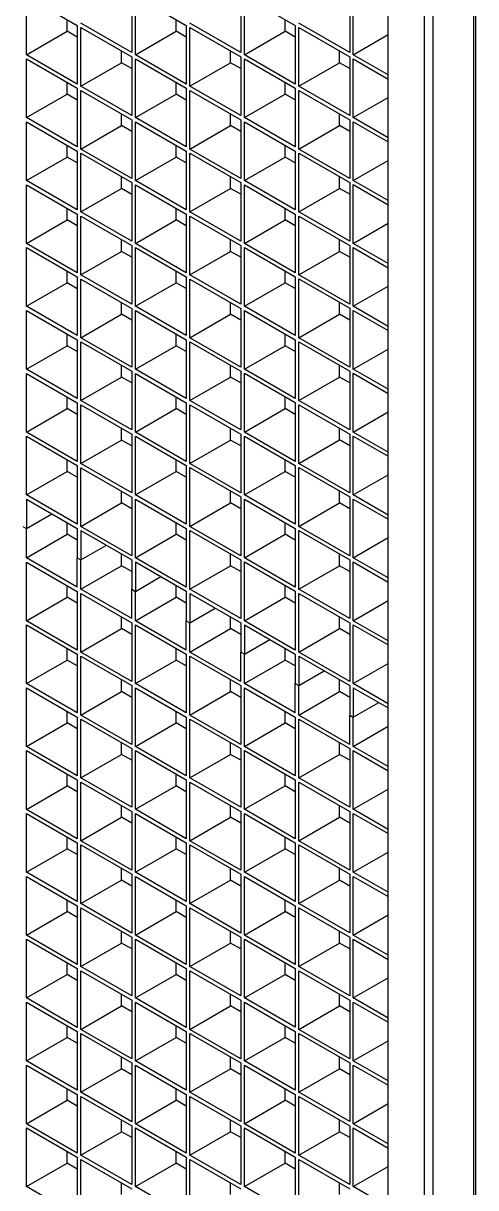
# Model space of a CAD drawing. Header units: millimetres. Extents: x -2042 to 12482, y -7966 to 2297.
# Drawn here: x 3466 to 3685, y -7031 to -6466 of the extents above; entities that cross this region are included whole.
import ezdxf

# ---------------------------------------------------------------- set-up
doc = ezdxf.new("R2010")
doc.units = ezdxf.units.MM

msp = doc.modelspace()

# ---------------------------------------------------------------- linework, layer by layer
at = {"linetype": 'Continuous'}
for p, q in [((3684.45, -7303.45), (3684.45, -4571.43)), ((3685.33, -7302.12), (3685.33, -4570.93)), ((3664.72, -7314.85), (3664.72, -4582.83)), ((3642.87, -7283.11), (3642.87, -4594.22)), ((3660.49, -7293.28), (3660.49, -4604.39)), ((3467.39, -6453.02), (3492.05, -6467.26)), ((3467.39, -6481.51), (3467.39, -6453.02)), ((3518.48, -6452), (3518.48, -6480.48)), ((3520.24, -6453.02), (3544.91, -6467.26)), ((3520.24, -6481.5), (3520.24, -6453.02)), ((3571.34, -6451.99), (3571.34, -6480.48)), ((3573.1, -6453.01), (3597.77, -6467.25)), ((3573.1, -6481.5), (3573.1, -6453.01)), ((3624.19, -6451.99), (3624.19, -6480.47)), ((3625.96, -6481.49), (3625.96, -6453.01)), ((3487.12, -6470.11), (3487.12, -6464.41)), ((3539.98, -6470.11), (3539.98, -6464.41)), ((3592.83, -6470.1), (3592.83, -6464.4)), ((3467.39, -6481.51), (3487.12, -6470.11)), ((3492.05, -6472.96), (3487.12, -6470.11)), ((3492.05, -6467.26), (3492.05, -6495.75)), ((3518.48, -6480.48), (3493.81, -6466.24)), ((3493.81, -6468.28), (3518.48, -6482.52)), ((3493.81, -6496.76), (3493.81, -6468.28)), ((3520.24, -6481.5), (3539.98, -6470.11)), ((3544.91, -6472.96), (3539.98, -6470.11)), ((3544.91, -6467.26), (3544.91, -6495.74)), ((3571.34, -6480.48), (3546.67, -6466.24)), ((3546.67, -6468.27), (3571.34, -6482.51)), ((3546.67, -6496.76), (3546.67, -6468.27)), ((3573.1, -6481.5), (3592.83, -6470.1)), ((3597.77, -6472.95), (3592.83, -6470.1)), ((3597.77, -6467.25), (3597.77, -6495.74)), ((3624.19, -6480.47), (3599.53, -6466.23)), ((3599.53, -6468.27), (3624.19, -6482.51)), ((3599.53, -6496.75), (3599.53, -6468.27)), ((3625.96, -6481.49), (3642.87, -6471.73)), ((3492.05, -6495.75), (3467.39, -6481.51)), ((3513.55, -6485.37), (3513.55, -6479.67)), ((3544.91, -6495.74), (3520.24, -6481.5)), ((3566.4, -6485.37), (3566.4, -6479.67)), ((3597.77, -6495.74), (3573.1, -6481.5)), ((3619.26, -6485.36), (3619.26, -6479.66)), ((3642.87, -6491.26), (3625.96, -6481.49)), ((3467.39, -6483.54), (3492.05, -6497.78)), ((3467.39, -6512.02), (3467.39, -6483.54)), ((3493.81, -6496.76), (3513.55, -6485.37)), ((3518.48, -6488.22), (3513.55, -6485.37)), ((3518.48, -6482.52), (3518.48, -6511)), ((3520.24, -6483.54), (3544.91, -6497.77)), ((3520.24, -6512.02), (3520.24, -6483.54)), ((3546.67, -6496.76), (3566.4, -6485.37)), ((3571.34, -6488.21), (3566.4, -6485.37)), ((3571.34, -6482.51), (3571.34, -6511)), ((3573.1, -6483.53), (3597.77, -6497.77)), ((3573.1, -6512.01), (3573.1, -6483.53)), ((3599.53, -6496.75), (3619.26, -6485.36)), ((3624.19, -6488.21), (3619.26, -6485.36)), ((3624.19, -6482.51), (3624.19, -6510.99)), ((3625.96, -6483.53), (3642.87, -6493.29)), ((3625.96, -6512.01), (3625.96, -6483.53)), ((3487.12, -6500.63), (3487.12, -6494.93)), ((3492.05, -6497.78), (3492.05, -6526.26)), ((3518.48, -6511), (3493.81, -6496.76)), ((3539.98, -6500.63), (3539.98, -6494.93)), ((3544.91, -6497.77), (3544.91, -6526.26)), ((3571.34, -6511), (3546.67, -6496.76)), ((3592.83, -6500.62), (3592.83, -6494.92)), ((3597.77, -6497.77), (3597.77, -6526.25)), ((3624.19, -6510.99), (3599.53, -6496.75)), ((3467.39, -6512.02), (3487.12, -6500.63)), ((3492.05, -6503.48), (3487.12, -6500.63)), ((3493.81, -6498.8), (3518.48, -6513.04)), ((3493.81, -6527.28), (3493.81, -6498.8)), ((3520.24, -6512.02), (3539.98, -6500.63)), ((3544.91, -6503.48), (3539.98, -6500.63)), ((3546.67, -6498.79), (3571.34, -6513.03)), ((3546.67, -6527.28), (3546.67, -6498.79)), ((3573.1, -6512.01), (3592.83, -6500.62)), ((3597.77, -6503.47), (3592.83, -6500.62)), ((3599.53, -6498.79), (3624.19, -6513.03)), ((3599.53, -6527.27), (3599.53, -6498.79)), ((3625.96, -6512.01), (3642.87, -6502.24)), ((3492.05, -6526.26), (3467.39, -6512.02)), ((3467.39, -6514.06), (3492.05, -6528.3)), ((3467.39, -6542.54), (3467.39, -6514.06)), ((3513.55, -6515.89), (3513.55, -6510.19)), ((3518.48, -6513.04), (3518.48, -6541.52)), ((3544.91, -6526.26), (3520.24, -6512.02)), ((3520.24, -6514.05), (3544.91, -6528.29)), ((3520.24, -6542.54), (3520.24, -6514.05)), ((3566.4, -6515.88), (3566.4, -6510.18)), ((3571.34, -6513.03), (3571.34, -6541.52)), ((3597.77, -6526.25), (3573.1, -6512.01)), ((3573.1, -6514.05), (3597.77, -6528.29)), ((3573.1, -6542.53), (3573.1, -6514.05)), ((3619.26, -6515.88), (3619.26, -6510.18)), ((3624.19, -6513.03), (3624.19, -6541.51)), ((3642.87, -6521.77), (3625.96, -6512.01)), ((3625.96, -6514.04), (3642.87, -6523.81)), ((3625.96, -6542.53), (3625.96, -6514.04)), ((3493.81, -6527.28), (3513.55, -6515.89)), ((3518.48, -6518.74), (3513.55, -6515.89)), ((3546.67, -6527.28), (3566.4, -6515.88)), ((3571.34, -6518.73), (3566.4, -6515.88)), ((3599.53, -6527.27), (3619.26, -6515.88)), ((3624.19, -6518.73), (3619.26, -6515.88)), ((3487.12, -6531.15), (3487.12, -6525.45)), ((3539.98, -6531.15), (3539.98, -6525.45)), ((3592.83, -6531.14), (3592.83, -6525.44)), ((3467.39, -6542.54), (3487.12, -6531.15)), ((3492.05, -6534), (3487.12, -6531.15)), ((3492.05, -6528.3), (3492.05, -6556.78)), ((3518.48, -6541.52), (3493.81, -6527.28)), ((3493.81, -6529.32), (3518.48, -6543.56)), ((3493.81, -6557.8), (3493.81, -6529.32)), ((3520.24, -6542.54), (3539.98, -6531.15)), ((3544.91, -6533.99), (3539.98, -6531.15)), ((3544.91, -6528.29), (3544.91, -6556.78)), ((3571.34, -6541.52), (3546.67, -6527.28)), ((3546.67, -6529.31), (3571.34, -6543.55)), ((3546.67, -6557.79), (3546.67, -6529.31)), ((3573.1, -6542.53), (3592.83, -6531.14)), ((3597.77, -6533.99), (3592.83, -6531.14)), ((3597.77, -6528.29), (3597.77, -6556.77)), ((3624.19, -6541.51), (3599.53, -6527.27)), ((3599.53, -6529.31), (3624.19, -6543.55)), ((3599.53, -6557.79), (3599.53, -6529.31)), ((3625.96, -6542.53), (3642.87, -6532.76)), ((3492.05, -6556.78), (3467.39, -6542.54)), ((3513.55, -6546.41), (3513.55, -6540.71)), ((3518.48, -6543.56), (3518.48, -6572.04)), ((3544.91, -6556.78), (3520.24, -6542.54)), ((3566.4, -6546.4), (3566.4, -6540.7)), ((3571.34, -6543.55), (3571.34, -6572.03)), ((3597.77, -6556.77), (3573.1, -6542.53)), ((3619.26, -6546.4), (3619.26, -6540.7)), ((3624.19, -6543.55), (3624.19, -6572.03)), ((3642.87, -6552.29), (3625.96, -6542.53)), ((3467.39, -6544.58), (3492.05, -6558.82)), ((3467.39, -6573.06), (3467.39, -6544.58)), ((3493.81, -6557.8), (3513.55, -6546.41)), ((3518.48, -6549.26), (3513.55, -6546.41)), ((3520.24, -6544.57), (3544.91, -6558.81)), ((3520.24, -6573.06), (3520.24, -6544.57)), ((3546.67, -6557.79), (3566.4, -6546.4)), ((3571.34, -6549.25), (3566.4, -6546.4)), ((3573.1, -6544.57), (3597.77, -6558.81)), ((3573.1, -6573.05), (3573.1, -6544.57)), ((3599.53, -6557.79), (3619.26, -6546.4)), ((3624.19, -6549.25), (3619.26, -6546.4)), ((3625.96, -6544.56), (3642.87, -6554.33)), ((3625.96, -6573.05), (3625.96, -6544.56)), ((3487.12, -6561.67), (3487.12, -6555.97)), ((3492.05, -6558.82), (3492.05, -6587.3)), ((3518.48, -6572.04), (3493.81, -6557.8)), ((3493.81, -6559.83), (3518.48, -6574.07)), ((3493.81, -6588.32), (3493.81, -6559.83)), ((3539.98, -6561.66), (3539.98, -6555.96)), ((3544.91, -6558.81), (3544.91, -6587.3)), ((3571.34, -6572.03), (3546.67, -6557.79)), ((3546.67, -6559.83), (3571.34, -6574.07)), ((3546.67, -6588.31), (3546.67, -6559.83)), ((3592.83, -6561.66), (3592.83, -6555.96)), ((3597.77, -6558.81), (3597.77, -6587.29)), ((3624.19, -6572.03), (3599.53, -6557.79)), ((3599.53, -6559.82), (3624.19, -6574.06)), ((3599.53, -6588.31), (3599.53, -6559.82)), ((3467.39, -6573.06), (3487.12, -6561.67)), ((3492.05, -6564.52), (3487.12, -6561.67)), ((3520.24, -6573.06), (3539.98, -6561.66)), ((3544.91, -6564.51), (3539.98, -6561.66)), ((3573.1, -6573.05), (3592.83, -6561.66)), ((3597.77, -6564.51), (3592.83, -6561.66)), ((3625.96, -6573.05), (3642.87, -6563.28)), ((3513.55, -6576.93), (3513.55, -6571.23)), ((3566.4, -6576.92), (3566.4, -6571.22)), ((3619.26, -6576.92), (3619.26, -6571.22)), ((3492.05, -6587.3), (3467.39, -6573.06)), ((3467.39, -6575.1), (3492.05, -6589.34)), ((3467.39, -6603.58), (3467.39, -6575.1)), ((3493.81, -6588.32), (3513.55, -6576.93)), ((3518.48, -6579.77), (3513.55, -6576.93)), ((3518.48, -6574.07), (3518.48, -6602.56)), ((3544.91, -6587.3), (3520.24, -6573.06)), ((3520.24, -6575.09), (3544.91, -6589.33)), ((3520.24, -6603.57), (3520.24, -6575.09)), ((3546.67, -6588.31), (3566.4, -6576.92)), ((3571.34, -6579.77), (3566.4, -6576.92)), ((3571.34, -6574.07), (3571.34, -6602.55)), ((3597.77, -6587.29), (3573.1, -6573.05)), ((3573.1, -6575.09), (3597.77, -6589.33)), ((3573.1, -6603.57), (3573.1, -6575.09)), ((3599.53, -6588.31), (3619.26, -6576.92)), ((3624.19, -6579.76), (3619.26, -6576.92)), ((3624.19, -6574.06), (3624.19, -6602.55)), ((3642.87, -6582.81), (3625.96, -6573.05)), ((3625.96, -6575.08), (3642.87, -6584.85)), ((3625.96, -6603.56), (3625.96, -6575.08)), ((3487.12, -6592.19), (3487.12, -6586.49)), ((3518.48, -6602.56), (3493.81, -6588.32)), ((3539.98, -6592.18), (3539.98, -6586.48)), ((3571.34, -6602.55), (3546.67, -6588.31)), ((3592.83, -6592.18), (3592.83, -6586.48)), ((3624.19, -6602.55), (3599.53, -6588.31)), ((3467.39, -6603.58), (3487.12, -6592.19)), ((3492.05, -6595.04), (3487.12, -6592.19)), ((3492.05, -6589.34), (3492.05, -6617.82)), ((3493.81, -6590.35), (3518.48, -6604.59)), ((3493.81, -6618.84), (3493.81, -6590.35)), ((3520.24, -6603.57), (3539.98, -6592.18)), ((3544.91, -6595.03), (3539.98, -6592.18)), ((3544.91, -6589.33), (3544.91, -6617.81)), ((3546.67, -6590.35), (3571.34, -6604.59)), ((3546.67, -6618.83), (3546.67, -6590.35)), ((3573.1, -6603.57), (3592.83, -6592.18)), ((3597.77, -6595.03), (3592.83, -6592.18)), ((3597.77, -6589.33), (3597.77, -6617.81)), ((3599.53, -6590.34), (3624.19, -6604.58)), ((3599.53, -6618.83), (3599.53, -6590.34)), ((3625.96, -6603.56), (3642.87, -6593.8)), ((3492.05, -6617.82), (3467.39, -6603.58)), ((3467.39, -6605.61), (3492.05, -6619.85)), ((3467.39, -6634.1), (3467.39, -6605.61)), ((3513.55, -6607.44), (3513.55, -6601.74)), ((3518.48, -6604.59), (3518.48, -6633.08)), ((3544.91, -6617.81), (3520.24, -6603.57)), ((3520.24, -6605.61), (3544.91, -6619.85)), ((3520.24, -6634.09), (3520.24, -6605.61)), ((3566.4, -6607.44), (3566.4, -6601.74)), ((3571.34, -6604.59), (3571.34, -6633.07)), ((3597.77, -6617.81), (3573.1, -6603.57)), ((3573.1, -6605.6), (3597.77, -6619.84)), ((3573.1, -6634.09), (3573.1, -6605.6)), ((3619.26, -6607.43), (3619.26, -6601.73)), ((3624.19, -6604.58), (3624.19, -6633.07)), ((3642.87, -6613.33), (3625.96, -6603.56)), ((3625.96, -6605.6), (3642.87, -6615.36)), ((3625.96, -6634.08), (3625.96, -6605.6)), ((3493.81, -6618.84), (3513.55, -6607.44)), ((3518.48, -6610.29), (3513.55, -6607.44)), ((3546.67, -6618.83), (3566.4, -6607.44)), ((3571.34, -6610.29), (3566.4, -6607.44)), ((3599.53, -6618.83), (3619.26, -6607.43)), ((3624.19, -6610.28), (3619.26, -6607.43)), ((3487.12, -6622.71), (3487.12, -6617.01)), ((3539.98, -6622.7), (3539.98, -6617)), ((3592.83, -6622.7), (3592.83, -6617)), ((3467.39, -6634.1), (3487.12, -6622.71)), ((3492.05, -6625.55), (3487.12, -6622.71)), ((3492.05, -6619.85), (3492.05, -6648.34)), ((3518.48, -6633.08), (3493.81, -6618.84)), ((3493.81, -6620.87), (3518.48, -6635.11)), ((3493.81, -6649.36), (3493.81, -6620.87)), ((3520.24, -6634.09), (3539.98, -6622.7)), ((3544.91, -6625.55), (3539.98, -6622.7)), ((3544.91, -6619.85), (3544.91, -6648.33)), ((3571.34, -6633.07), (3546.67, -6618.83)), ((3546.67, -6620.87), (3571.34, -6635.11)), ((3546.67, -6649.35), (3546.67, -6620.87)), ((3573.1, -6634.09), (3592.83, -6622.7)), ((3597.77, -6625.54), (3592.83, -6622.7)), ((3597.77, -6619.84), (3597.77, -6648.33)), ((3624.19, -6633.07), (3599.53, -6618.83)), ((3599.53, -6620.86), (3624.19, -6635.1)), ((3599.53, -6649.35), (3599.53, -6620.86)), ((3625.96, -6634.08), (3642.87, -6624.32)), ((3492.05, -6648.34), (3467.39, -6634.1)), ((3513.55, -6637.96), (3513.55, -6632.26)), ((3544.91, -6648.33), (3520.24, -6634.09)), ((3566.4, -6637.96), (3566.4, -6632.26)), ((3597.77, -6648.33), (3573.1, -6634.09)), ((3619.26, -6637.95), (3619.26, -6632.25)), ((3642.87, -6643.85), (3625.96, -6634.08)), ((3467.39, -6636.13), (3492.05, -6650.37)), ((3467.39, -6664.62), (3467.39, -6636.13)), ((3493.81, -6649.36), (3513.55, -6637.96)), ((3518.48, -6640.81), (3513.55, -6637.96)), ((3518.48, -6635.11), (3518.48, -6663.59)), ((3520.24, -6636.13), (3544.91, -6650.37)), ((3520.24, -6664.61), (3520.24, -6636.13)), ((3546.67, -6649.35), (3566.4, -6637.96)), ((3571.34, -6640.81), (3566.4, -6637.96)), ((3571.34, -6635.11), (3571.34, -6663.59)), ((3573.1, -6636.12), (3597.77, -6650.36)), ((3573.1, -6664.61), (3573.1, -6636.12)), ((3599.53, -6649.35), (3619.26, -6637.95)), ((3624.19, -6640.8), (3619.26, -6637.95)), ((3624.19, -6635.1), (3624.19, -6663.58)), ((3625.96, -6636.12), (3642.87, -6645.88)), ((3625.96, -6664.6), (3625.96, -6636.12)), ((3487.12, -6653.23), (3487.12, -6647.52)), ((3492.05, -6650.37), (3492.05, -6678.86)), ((3518.48, -6663.59), (3493.81, -6649.36)), ((3539.98, -6653.22), (3539.98, -6647.52)), ((3544.91, -6650.37), (3544.91, -6678.85)), ((3571.34, -6663.59), (3546.67, -6649.35)), ((3592.83, -6653.22), (3592.83, -6647.51)), ((3597.77, -6650.36), (3597.77, -6678.85)), ((3624.19, -6663.58), (3599.53, -6649.35)), ((3467.39, -6664.62), (3487.12, -6653.23)), ((3492.05, -6656.07), (3487.12, -6653.23)), ((3493.81, -6651.39), (3518.48, -6665.63)), ((3493.81, -6679.87), (3493.81, -6651.39)), ((3520.24, -6664.61), (3539.98, -6653.22)), ((3544.91, -6656.07), (3539.98, -6653.22)), ((3546.67, -6651.38), (3571.34, -6665.62)), ((3546.67, -6679.87), (3546.67, -6651.38)), ((3573.1, -6664.61), (3592.83, -6653.22)), ((3597.77, -6656.06), (3592.83, -6653.22)), ((3599.53, -6651.38), (3624.19, -6665.62)), ((3599.53, -6679.86), (3599.53, -6651.38)), ((3625.96, -6664.6), (3642.87, -6654.84)), ((3492.05, -6678.86), (3467.39, -6664.62)), ((3467.39, -6666.65), (3492.05, -6680.89)), ((3467.39, -6695.14), (3467.39, -6666.65)), ((3513.55, -6668.48), (3513.55, -6662.78)), ((3518.48, -6665.63), (3518.48, -6694.11)), ((3544.91, -6678.85), (3520.24, -6664.61)), ((3520.24, -6666.65), (3544.91, -6680.89)), ((3520.24, -6695.13), (3520.24, -6666.65)), ((3566.4, -6668.48), (3566.4, -6662.78)), ((3571.34, -6665.62), (3571.34, -6694.11)), ((3597.77, -6678.85), (3573.1, -6664.61)), ((3573.1, -6666.64), (3597.77, -6680.88)), ((3573.1, -6695.13), (3573.1, -6666.64)), ((3619.26, -6668.47), (3619.26, -6662.77)), ((3624.19, -6665.62), (3624.19, -6694.1)), ((3642.87, -6674.37), (3625.96, -6664.6)), ((3625.96, -6666.64), (3642.87, -6676.4)), ((3625.96, -6695.12), (3625.96, -6666.64)), ((3493.81, -6679.87), (3513.55, -6668.48)), ((3518.48, -6671.33), (3513.55, -6668.48)), ((3546.67, -6679.87), (3566.4, -6668.48)), ((3571.34, -6671.32), (3566.4, -6668.48)), ((3599.53, -6679.86), (3619.26, -6668.47)), ((3624.19, -6671.32), (3619.26, -6668.47)), ((3487.12, -6683.74), (3487.12, -6678.04)), ((3539.98, -6683.74), (3539.98, -6678.04)), ((3592.83, -6683.73), (3592.83, -6678.03)), ((3467.39, -6695.14), (3487.12, -6683.74)), ((3492.05, -6686.59), (3487.12, -6683.74)), ((3492.05, -6680.89), (3492.05, -6709.38)), ((3518.48, -6694.11), (3493.81, -6679.87)), ((3493.81, -6681.91), (3518.48, -6696.15)), ((3493.81, -6710.39), (3493.81, -6681.91)), ((3520.24, -6695.13), (3539.98, -6683.74)), ((3544.91, -6686.59), (3539.98, -6683.74)), ((3544.91, -6680.89), (3544.91, -6709.37)), ((3571.34, -6694.11), (3546.67, -6679.87)), ((3546.67, -6681.9), (3571.34, -6696.14)), ((3546.67, -6710.39), (3546.67, -6681.9)), ((3573.1, -6695.13), (3592.83, -6683.73)), ((3597.77, -6686.58), (3592.83, -6683.73)), ((3597.77, -6680.88), (3597.77, -6709.37)), ((3624.19, -6694.1), (3599.53, -6679.86)), ((3599.53, -6681.9), (3624.19, -6696.14)), ((3599.53, -6710.38), (3599.53, -6681.9)), ((3625.96, -6695.12), (3642.87, -6685.36)), ((3492.05, -6709.38), (3467.39, -6695.14)), ((3513.55, -6699), (3513.55, -6693.3)), ((3518.48, -6696.15), (3518.48, -6724.63)), ((3544.91, -6709.37), (3520.24, -6695.13)), ((3566.4, -6699), (3566.4, -6693.3)), ((3571.34, -6696.14), (3571.34, -6724.63)), ((3597.77, -6709.37), (3573.1, -6695.13)), ((3619.26, -6698.99), (3619.26, -6693.29)), ((3624.19, -6696.14), (3624.19, -6724.62)), ((3642.87, -6704.88), (3625.96, -6695.12)), ((3467.39, -6697.17), (3492.05, -6711.41)), ((3467.39, -6697.17), (3467.39, -6711.41)), ((3493.81, -6710.39), (3513.55, -6699)), ((3518.48, -6701.85), (3513.55, -6699)), ((3520.24, -6697.17), (3544.91, -6711.4)), ((3520.24, -6725.65), (3520.24, -6697.17)), ((3546.67, -6710.39), (3566.4, -6699)), ((3571.34, -6701.84), (3566.4, -6699)), ((3573.1, -6697.16), (3597.77, -6711.4)), ((3573.1, -6725.64), (3573.1, -6697.16)), ((3599.53, -6710.38), (3619.26, -6698.99)), ((3624.19, -6701.84), (3619.26, -6698.99)), ((3625.96, -6697.16), (3642.87, -6706.92)), ((3625.96, -6725.64), (3625.96, -6697.16)), ((3467.39, -6711.41), (3479.72, -6704.29)), ((3465.62, -6710.39), (3467.39, -6711.41)), ((3467.39, -6725.65), (3467.39, -6711.41)), ((3487.12, -6714.26), (3487.12, -6708.56)), ((3492.05, -6711.41), (3492.05, -6725.65)), ((3518.48, -6724.63), (3493.81, -6710.39)), ((3493.81, -6712.43), (3518.48, -6726.67)), ((3493.81, -6712.43), (3493.81, -6726.67)), ((3539.98, -6714.26), (3539.98, -6708.56)), ((3544.91, -6711.4), (3544.91, -6739.89)), ((3571.34, -6724.63), (3546.67, -6710.39)), ((3546.67, -6712.42), (3571.34, -6726.66)), ((3546.67, -6740.91), (3546.67, -6712.42)), ((3592.83, -6714.25), (3592.83, -6708.55)), ((3597.77, -6711.4), (3597.77, -6739.88)), ((3624.19, -6724.62), (3599.53, -6710.38)), ((3599.53, -6712.42), (3624.19, -6726.66)), ((3599.53, -6740.9), (3599.53, -6712.42)), ((3467.39, -6725.65), (3487.12, -6714.26)), ((3492.05, -6717.11), (3487.12, -6714.26)), ((3520.24, -6725.65), (3539.98, -6714.26)), ((3544.91, -6717.11), (3539.98, -6714.26)), ((3573.1, -6725.64), (3592.83, -6714.25)), ((3597.77, -6717.1), (3592.83, -6714.25)), ((3625.96, -6725.64), (3642.87, -6715.87)), ((3493.81, -6726.67), (3506.15, -6719.55)), ((3513.55, -6729.52), (3513.55, -6723.82)), ((3566.4, -6729.51), (3566.4, -6723.81)), ((3619.26, -6729.51), (3619.26, -6723.81)), ((3492.05, -6739.89), (3467.39, -6725.65)), ((3467.39, -6727.69), (3492.05, -6741.93)), ((3467.39, -6756.17), (3467.39, -6727.69)), ((3492.05, -6739.89), (3492.05, -6725.65)), ((3492.05, -6725.65), (3493.81, -6726.67)), ((3493.81, -6740.91), (3493.81, -6726.67)), ((3493.81, -6740.91), (3513.55, -6729.52)), ((3518.48, -6732.37), (3513.55, -6729.52)), ((3518.48, -6726.67), (3518.48, -6740.91)), ((3544.91, -6739.89), (3520.24, -6725.65)), ((3520.24, -6727.68), (3544.91, -6741.92)), ((3520.24, -6727.68), (3520.24, -6741.93)), ((3546.67, -6740.91), (3566.4, -6729.51)), ((3571.34, -6732.36), (3566.4, -6729.51)), ((3571.34, -6726.66), (3571.34, -6755.15)), ((3597.77, -6739.88), (3573.1, -6725.64)), ((3573.1, -6727.68), (3597.77, -6741.92)), ((3573.1, -6756.16), (3573.1, -6727.68)), ((3599.53, -6740.9), (3619.26, -6729.51)), ((3624.19, -6732.36), (3619.26, -6729.51)), ((3624.19, -6726.66), (3624.19, -6755.14)), ((3642.87, -6735.4), (3625.96, -6725.64)), ((3625.96, -6727.67), (3642.87, -6737.44)), ((3625.96, -6756.16), (3625.96, -6727.67)), ((3520.24, -6741.93), (3532.58, -6734.8)), ((3487.12, -6744.78), (3487.12, -6739.08)), ((3518.48, -6755.15), (3493.81, -6740.91)), ((3518.48, -6755.15), (3518.48, -6740.91)), ((3518.48, -6740.91), (3520.24, -6741.93)), ((3539.98, -6744.78), (3539.98, -6739.08)), ((3571.34, -6755.15), (3546.67, -6740.91)), ((3592.83, -6744.77), (3592.83, -6739.07)), ((3624.19, -6755.14), (3599.53, -6740.9)), ((3467.39, -6756.17), (3487.12, -6744.78)), ((3492.05, -6747.63), (3487.12, -6744.78)), ((3492.05, -6741.93), (3492.05, -6770.41)), ((3493.81, -6742.95), (3518.48, -6757.19)), ((3493.81, -6771.43), (3493.81, -6742.95)), ((3520.24, -6756.17), (3520.24, -6741.93)), ((3520.24, -6756.17), (3539.98, -6744.78)), ((3544.91, -6747.62), (3539.98, -6744.78)), ((3544.91, -6741.92), (3544.91, -6756.17)), ((3546.67, -6742.94), (3571.34, -6757.18)), ((3546.67, -6742.94), (3546.67, -6757.18)), ((3573.1, -6756.16), (3592.83, -6744.77)), ((3597.77, -6747.62), (3592.83, -6744.77)), ((3597.77, -6741.92), (3597.77, -6770.4)), ((3599.53, -6742.94), (3624.19, -6757.18)), ((3599.53, -6771.42), (3599.53, -6742.94)), ((3625.96, -6756.16), (3642.87, -6746.39)), ((3546.67, -6757.18), (3559.01, -6750.06)), ((3492.05, -6770.41), (3467.39, -6756.17)), ((3467.39, -6758.21), (3492.05, -6772.45)), ((3467.39, -6786.69), (3467.39, -6758.21)), ((3513.55, -6760.04), (3513.55, -6754.34)), ((3518.48, -6757.19), (3518.48, -6785.67)), ((3544.91, -6770.41), (3520.24, -6756.17)), ((3520.24, -6758.2), (3544.91, -6772.44)), ((3520.24, -6786.69), (3520.24, -6758.2)), ((3544.91, -6770.41), (3544.91, -6756.17)), ((3544.91, -6756.17), (3546.67, -6757.18)), ((3546.67, -6771.42), (3546.67, -6757.18)), ((3566.4, -6760.03), (3566.4, -6754.33)), ((3571.34, -6757.18), (3571.34, -6771.42)), ((3597.77, -6770.4), (3573.1, -6756.16)), ((3573.1, -6758.2), (3597.77, -6772.44)), ((3573.1, -6758.2), (3573.1, -6772.44)), ((3619.26, -6760.03), (3619.26, -6754.33)), ((3624.19, -6757.18), (3624.19, -6785.66)), ((3642.87, -6765.92), (3625.96, -6756.16)), ((3625.96, -6758.19), (3642.87, -6767.96)), ((3625.96, -6786.68), (3625.96, -6758.19)), ((3493.81, -6771.43), (3513.55, -6760.04)), ((3518.48, -6762.89), (3513.55, -6760.04)), ((3546.67, -6771.42), (3566.4, -6760.03)), ((3571.34, -6762.88), (3566.4, -6760.03)), ((3599.53, -6771.42), (3619.26, -6760.03)), ((3624.19, -6762.88), (3619.26, -6760.03)), ((3487.12, -6775.3), (3487.12, -6769.6)), ((3539.98, -6775.29), (3539.98, -6769.59)), ((3573.1, -6772.44), (3585.43, -6765.32)), ((3592.83, -6775.29), (3592.83, -6769.59)), ((3467.39, -6786.69), (3487.12, -6775.3)), ((3492.05, -6778.15), (3487.12, -6775.3)), ((3492.05, -6772.45), (3492.05, -6800.93)), ((3518.48, -6785.67), (3493.81, -6771.43)), ((3493.81, -6773.46), (3518.48, -6787.7)), ((3493.81, -6801.95), (3493.81, -6773.46)), ((3520.24, -6786.69), (3539.98, -6775.29)), ((3544.91, -6778.14), (3539.98, -6775.29)), ((3544.91, -6772.44), (3544.91, -6800.93)), ((3571.34, -6785.66), (3546.67, -6771.42)), ((3546.67, -6773.46), (3571.34, -6787.7)), ((3546.67, -6801.94), (3546.67, -6773.46)), ((3571.34, -6785.66), (3571.34, -6771.42)), ((3571.34, -6771.42), (3573.1, -6772.44)), ((3573.1, -6786.68), (3573.1, -6772.44)), ((3573.1, -6786.68), (3592.83, -6775.29)), ((3597.77, -6778.14), (3592.83, -6775.29)), ((3597.77, -6772.44), (3597.77, -6786.68)), ((3624.19, -6785.66), (3599.53, -6771.42)), ((3599.53, -6773.45), (3624.19, -6787.69)), ((3599.53, -6773.45), (3599.53, -6787.7)), ((3599.53, -6787.7), (3611.86, -6780.58)), ((3625.96, -6786.68), (3642.87, -6776.91)), ((3492.05, -6800.93), (3467.39, -6786.69)), ((3513.55, -6790.56), (3513.55, -6784.86)), ((3544.91, -6800.93), (3520.24, -6786.69)), ((3566.4, -6790.55), (3566.4, -6784.85)), ((3597.77, -6800.92), (3573.1, -6786.68)), ((3597.77, -6800.92), (3597.77, -6786.68)), ((3597.77, -6786.68), (3599.53, -6787.7)), ((3619.26, -6790.55), (3619.26, -6784.85)), ((3642.87, -6796.44), (3625.96, -6786.68)), ((3467.39, -6788.73), (3492.05, -6802.97)), ((3467.39, -6817.21), (3467.39, -6788.73)), ((3493.81, -6801.95), (3513.55, -6790.56)), ((3518.48, -6793.4), (3513.55, -6790.56)), ((3518.48, -6787.7), (3518.48, -6816.19)), ((3520.24, -6788.72), (3544.91, -6802.96)), ((3520.24, -6817.2), (3520.24, -6788.72)), ((3546.67, -6801.94), (3566.4, -6790.55)), ((3571.34, -6793.4), (3566.4, -6790.55)), ((3571.34, -6787.7), (3571.34, -6816.18)), ((3573.1, -6788.72), (3597.77, -6802.96)), ((3573.1, -6817.2), (3573.1, -6788.72)), ((3599.53, -6801.94), (3599.53, -6787.7)), ((3599.53, -6801.94), (3619.26, -6790.55)), ((3624.19, -6793.39), (3619.26, -6790.55)), ((3624.19, -6787.69), (3624.19, -6801.94)), ((3625.96, -6788.71), (3642.87, -6798.48)), ((3625.96, -6788.71), (3625.96, -6802.95)), ((3625.96, -6802.95), (3638.29, -6795.83)), ((3487.12, -6805.82), (3487.12, -6800.12)), ((3492.05, -6802.97), (3492.05, -6831.45)), ((3518.48, -6816.19), (3493.81, -6801.95)), ((3539.98, -6805.81), (3539.98, -6800.11)), ((3544.91, -6802.96), (3544.91, -6831.44)), ((3571.34, -6816.18), (3546.67, -6801.94)), ((3592.83, -6805.81), (3592.83, -6800.11)), ((3597.77, -6802.96), (3597.77, -6831.44)), ((3624.19, -6816.18), (3599.53, -6801.94)), ((3624.19, -6816.18), (3624.19, -6801.94)), ((3624.19, -6801.94), (3625.96, -6802.95)), ((3625.96, -6817.19), (3625.96, -6802.95)), ((3467.39, -6817.21), (3487.12, -6805.82)), ((3492.05, -6808.67), (3487.12, -6805.82)), ((3493.81, -6803.98), (3518.48, -6818.22)), ((3493.81, -6832.47), (3493.81, -6803.98)), ((3520.24, -6817.2), (3539.98, -6805.81)), ((3544.91, -6808.66), (3539.98, -6805.81)), ((3546.67, -6803.98), (3571.34, -6818.22)), ((3546.67, -6832.46), (3546.67, -6803.98)), ((3573.1, -6817.2), (3592.83, -6805.81)), ((3597.77, -6808.66), (3592.83, -6805.81)), ((3599.53, -6803.97), (3624.19, -6818.21)), ((3599.53, -6832.46), (3599.53, -6803.97)), ((3625.96, -6817.19), (3642.87, -6807.43)), ((3492.05, -6831.45), (3467.39, -6817.21)), ((3467.39, -6819.24), (3492.05, -6833.48)), ((3467.39, -6847.73), (3467.39, -6819.24)), ((3513.55, -6821.07), (3513.55, -6815.37)), ((3518.48, -6818.22), (3518.48, -6846.71)), ((3544.91, -6831.44), (3520.24, -6817.2)), ((3520.24, -6819.24), (3544.91, -6833.48)), ((3520.24, -6847.72), (3520.24, -6819.24)), ((3566.4, -6821.07), (3566.4, -6815.37)), ((3571.34, -6818.22), (3571.34, -6846.7)), ((3597.77, -6831.44), (3573.1, -6817.2)), ((3573.1, -6819.23), (3597.77, -6833.47)), ((3573.1, -6847.72), (3573.1, -6819.23)), ((3619.26, -6821.06), (3619.26, -6815.36)), ((3624.19, -6818.21), (3624.19, -6846.7)), ((3642.87, -6826.96), (3625.96, -6817.19)), ((3625.96, -6819.23), (3642.87, -6828.99)), ((3625.96, -6847.71), (3625.96, -6819.23)), ((3493.81, -6832.47), (3513.55, -6821.07)), ((3518.48, -6823.92), (3513.55, -6821.07)), ((3546.67, -6832.46), (3566.4, -6821.07)), ((3571.34, -6823.92), (3566.4, -6821.07)), ((3599.53, -6832.46), (3619.26, -6821.06)), ((3624.19, -6823.91), (3619.26, -6821.06)), ((3487.12, -6836.34), (3487.12, -6830.64)), ((3539.98, -6836.33), (3539.98, -6830.63)), ((3592.83, -6836.33), (3592.83, -6830.63)), ((3467.39, -6847.73), (3487.12, -6836.34)), ((3492.05, -6839.18), (3487.12, -6836.34)), ((3492.05, -6833.48), (3492.05, -6861.97)), ((3518.48, -6846.71), (3493.81, -6832.47)), ((3493.81, -6834.5), (3518.48, -6848.74)), ((3493.81, -6862.99), (3493.81, -6834.5)), ((3520.24, -6847.72), (3539.98, -6836.33)), ((3544.91, -6839.18), (3539.98, -6836.33)), ((3544.91, -6833.48), (3544.91, -6861.96)), ((3571.34, -6846.7), (3546.67, -6832.46)), ((3546.67, -6834.5), (3571.34, -6848.74)), ((3546.67, -6862.98), (3546.67, -6834.5)), ((3573.1, -6847.72), (3592.83, -6836.33)), ((3597.77, -6839.17), (3592.83, -6836.33)), ((3597.77, -6833.47), (3597.77, -6861.96)), ((3624.19, -6846.7), (3599.53, -6832.46)), ((3599.53, -6834.49), (3624.19, -6848.73)), ((3599.53, -6862.98), (3599.53, -6834.49)), ((3625.96, -6847.71), (3642.87, -6837.95)), ((3492.05, -6861.97), (3467.39, -6847.73)), ((3513.55, -6851.59), (3513.55, -6845.89)), ((3518.48, -6848.74), (3518.48, -6877.22)), ((3544.91, -6861.96), (3520.24, -6847.72)), ((3566.4, -6851.59), (3566.4, -6845.89)), ((3571.34, -6848.74), (3571.34, -6877.22)), ((3597.77, -6861.96), (3573.1, -6847.72)), ((3619.26, -6851.58), (3619.26, -6845.88)), ((3624.19, -6848.73), (3624.19, -6877.21)), ((3642.87, -6857.48), (3625.96, -6847.71)), ((3467.39, -6849.76), (3492.05, -6864)), ((3467.39, -6878.25), (3467.39, -6849.76)), ((3493.81, -6862.99), (3513.55, -6851.59)), ((3518.48, -6854.44), (3513.55, -6851.59)), ((3520.24, -6849.76), (3544.91, -6864)), ((3520.24, -6878.24), (3520.24, -6849.76)), ((3546.67, -6862.98), (3566.4, -6851.59)), ((3571.34, -6854.44), (3566.4, -6851.59)), ((3573.1, -6849.75), (3597.77, -6863.99)), ((3573.1, -6878.24), (3573.1, -6849.75)), ((3599.53, -6862.98), (3619.26, -6851.58)), ((3624.19, -6854.43), (3619.26, -6851.58)), ((3625.96, -6849.75), (3642.87, -6859.51)), ((3625.96, -6878.23), (3625.96, -6849.75)), ((3487.12, -6866.85), (3487.12, -6861.15)), ((3492.05, -6864), (3492.05, -6892.49)), ((3518.48, -6877.22), (3493.81, -6862.99)), ((3493.81, -6865.02), (3518.48, -6879.26)), ((3493.81, -6893.5), (3493.81, -6865.02)), ((3539.98, -6866.85), (3539.98, -6861.15)), ((3544.91, -6864), (3544.91, -6892.48)), ((3571.34, -6877.22), (3546.67, -6862.98)), ((3546.67, -6865.01), (3571.34, -6879.25)), ((3546.67, -6893.5), (3546.67, -6865.01)), ((3592.83, -6866.85), (3592.83, -6861.14)), ((3597.77, -6863.99), (3597.77, -6892.48)), ((3624.19, -6877.21), (3599.53, -6862.98)), ((3599.53, -6865.01), (3624.19, -6879.25)), ((3599.53, -6893.49), (3599.53, -6865.01)), ((3467.39, -6878.25), (3487.12, -6866.85)), ((3492.05, -6869.7), (3487.12, -6866.85)), ((3520.24, -6878.24), (3539.98, -6866.85)), ((3544.91, -6869.7), (3539.98, -6866.85)), ((3573.1, -6878.24), (3592.83, -6866.85)), ((3597.77, -6869.69), (3592.83, -6866.85)), ((3625.96, -6878.23), (3642.87, -6868.47)), ((3513.55, -6882.11), (3513.55, -6876.41)), ((3566.4, -6882.11), (3566.4, -6876.41)), ((3619.26, -6882.1), (3619.26, -6876.4)), ((3492.05, -6892.49), (3467.39, -6878.25)), ((3467.39, -6880.28), (3492.05, -6894.52)), ((3467.39, -6908.77), (3467.39, -6880.28)), ((3493.81, -6893.5), (3513.55, -6882.11)), ((3518.48, -6884.96), (3513.55, -6882.11)), ((3518.48, -6879.26), (3518.48, -6907.74)), ((3544.91, -6892.48), (3520.24, -6878.24)), ((3520.24, -6880.28), (3544.91, -6894.52)), ((3520.24, -6908.76), (3520.24, -6880.28)), ((3546.67, -6893.5), (3566.4, -6882.11)), ((3571.34, -6884.95), (3566.4, -6882.11)), ((3571.34, -6879.25), (3571.34, -6907.74)), ((3597.77, -6892.48), (3573.1, -6878.24)), ((3573.1, -6880.27), (3597.77, -6894.51)), ((3573.1, -6908.76), (3573.1, -6880.27)), ((3599.53, -6893.49), (3619.26, -6882.1)), ((3624.19, -6884.95), (3619.26, -6882.1)), ((3624.19, -6879.25), (3624.19, -6907.73)), ((3642.87, -6888), (3625.96, -6878.23)), ((3625.96, -6880.27), (3642.87, -6890.03)), ((3625.96, -6908.75), (3625.96, -6880.27)), ((3487.12, -6897.37), (3487.12, -6891.67)), ((3518.48, -6907.74), (3493.81, -6893.5)), ((3539.98, -6897.37), (3539.98, -6891.67)), ((3571.34, -6907.74), (3546.67, -6893.5)), ((3592.83, -6897.36), (3592.83, -6891.66)), ((3624.19, -6907.73), (3599.53, -6893.49)), ((3467.39, -6908.77), (3487.12, -6897.37)), ((3492.05, -6900.22), (3487.12, -6897.37)), ((3492.05, -6894.52), (3492.05, -6923)), ((3493.81, -6895.54), (3518.48, -6909.78)), ((3493.81, -6924.02), (3493.81, -6895.54)), ((3520.24, -6908.76), (3539.98, -6897.37)), ((3544.91, -6900.22), (3539.98, -6897.37)), ((3544.91, -6894.52), (3544.91, -6923)), ((3546.67, -6895.53), (3571.34, -6909.77)), ((3546.67, -6924.02), (3546.67, -6895.53)), ((3573.1, -6908.76), (3592.83, -6897.36)), ((3597.77, -6900.21), (3592.83, -6897.36)), ((3597.77, -6894.51), (3597.77, -6923)), ((3599.53, -6895.53), (3624.19, -6909.77)), ((3599.53, -6924.01), (3599.53, -6895.53)), ((3625.96, -6908.75), (3642.87, -6898.99)), ((3492.05, -6923), (3467.39, -6908.77)), ((3467.39, -6910.8), (3492.05, -6925.04)), ((3467.39, -6939.28), (3467.39, -6910.8)), ((3513.55, -6912.63), (3513.55, -6906.93)), ((3518.48, -6909.78), (3518.48, -6938.26)), ((3544.91, -6923), (3520.24, -6908.76)), ((3520.24, -6910.79), (3544.91, -6925.03)), ((3520.24, -6939.28), (3520.24, -6910.79)), ((3566.4, -6912.63), (3566.4, -6906.92)), ((3571.34, -6909.77), (3571.34, -6938.26)), ((3597.77, -6923), (3573.1, -6908.76)), ((3573.1, -6910.79), (3597.77, -6925.03)), ((3573.1, -6939.27), (3573.1, -6910.79)), ((3619.26, -6912.62), (3619.26, -6906.92)), ((3624.19, -6909.77), (3624.19, -6938.25)), ((3642.87, -6918.51), (3625.96, -6908.75)), ((3625.96, -6910.79), (3642.87, -6920.55)), ((3625.96, -6939.27), (3625.96, -6910.79)), ((3493.81, -6924.02), (3513.55, -6912.63)), ((3518.48, -6915.48), (3513.55, -6912.63)), ((3546.67, -6924.02), (3566.4, -6912.63)), ((3571.34, -6915.47), (3566.4, -6912.63)), ((3599.53, -6924.01), (3619.26, -6912.62)), ((3624.19, -6915.47), (3619.26, -6912.62)), ((3487.12, -6927.89), (3487.12, -6922.19)), ((3539.98, -6927.89), (3539.98, -6922.19)), ((3592.83, -6927.88), (3592.83, -6922.18)), ((3467.39, -6939.28), (3487.12, -6927.89)), ((3492.05, -6930.74), (3487.12, -6927.89)), ((3492.05, -6925.04), (3492.05, -6953.52)), ((3518.48, -6938.26), (3493.81, -6924.02)), ((3493.81, -6926.06), (3518.48, -6940.3)), ((3493.81, -6954.54), (3493.81, -6926.06)), ((3520.24, -6939.28), (3539.98, -6927.89)), ((3544.91, -6930.73), (3539.98, -6927.89)), ((3544.91, -6925.03), (3544.91, -6953.52)), ((3571.34, -6938.26), (3546.67, -6924.02)), ((3546.67, -6926.05), (3571.34, -6940.29)), ((3546.67, -6954.54), (3546.67, -6926.05)), ((3573.1, -6939.27), (3592.83, -6927.88)), ((3597.77, -6930.73), (3592.83, -6927.88)), ((3597.77, -6925.03), (3597.77, -6953.51)), ((3624.19, -6938.25), (3599.53, -6924.01)), ((3599.53, -6926.05), (3624.19, -6940.29)), ((3599.53, -6954.53), (3599.53, -6926.05)), ((3625.96, -6939.27), (3642.87, -6929.5)), ((3492.05, -6953.52), (3467.39, -6939.28)), ((3513.55, -6943.15), (3513.55, -6937.45)), ((3544.91, -6953.52), (3520.24, -6939.28)), ((3566.4, -6943.14), (3566.4, -6937.44)), ((3597.77, -6953.51), (3573.1, -6939.27)), ((3619.26, -6943.14), (3619.26, -6937.44)), ((3642.87, -6949.03), (3625.96, -6939.27)), ((3467.39, -6941.32), (3492.05, -6955.56)), ((3467.39, -6969.8), (3467.39, -6941.32)), ((3493.81, -6954.54), (3513.55, -6943.15)), ((3518.48, -6946), (3513.55, -6943.15)), ((3518.48, -6940.3), (3518.48, -6968.78)), ((3520.24, -6941.31), (3544.91, -6955.55)), ((3520.24, -6969.8), (3520.24, -6941.31)), ((3546.67, -6954.54), (3566.4, -6943.14)), ((3571.34, -6945.99), (3566.4, -6943.14)), ((3571.34, -6940.29), (3571.34, -6968.78)), ((3573.1, -6941.31), (3597.77, -6955.55)), ((3573.1, -6969.79), (3573.1, -6941.31)), ((3599.53, -6954.53), (3619.26, -6943.14)), ((3624.19, -6945.99), (3619.26, -6943.14)), ((3624.19, -6940.29), (3624.19, -6968.77)), ((3625.96, -6941.3), (3642.87, -6951.07)), ((3625.96, -6969.79), (3625.96, -6941.3)), ((3487.12, -6958.41), (3487.12, -6952.71)), ((3492.05, -6955.56), (3492.05, -6984.04)), ((3518.48, -6968.78), (3493.81, -6954.54)), ((3539.98, -6958.41), (3539.98, -6952.71)), ((3544.91, -6955.55), (3544.91, -6984.04)), ((3571.34, -6968.78), (3546.67, -6954.54)), ((3592.83, -6958.4), (3592.83, -6952.7)), ((3597.77, -6955.55), (3597.77, -6984.03)), ((3624.19, -6968.77), (3599.53, -6954.53)), ((3467.39, -6969.8), (3487.12, -6958.41)), ((3492.05, -6961.26), (3487.12, -6958.41)), ((3493.81, -6956.58), (3518.48, -6970.81)), ((3493.81, -6985.06), (3493.81, -6956.58)), ((3520.24, -6969.8), (3539.98, -6958.41)), ((3544.91, -6961.25), (3539.98, -6958.41)), ((3546.67, -6956.57), (3571.34, -6970.81)), ((3546.67, -6985.05), (3546.67, -6956.57)), ((3573.1, -6969.79), (3592.83, -6958.4)), ((3597.77, -6961.25), (3592.83, -6958.4)), ((3599.53, -6956.57), (3624.19, -6970.81)), ((3599.53, -6985.05), (3599.53, -6956.57)), ((3625.96, -6969.79), (3642.87, -6960.02)), ((3492.05, -6984.04), (3467.39, -6969.8)), ((3467.39, -6971.84), (3492.05, -6986.08)), ((3467.39, -7000.32), (3467.39, -6971.84)), ((3513.55, -6973.67), (3513.55, -6967.97)), ((3518.48, -6970.81), (3518.48, -6999.3)), ((3544.91, -6984.04), (3520.24, -6969.8)), ((3520.24, -6971.83), (3544.91, -6986.07)), ((3520.24, -7000.32), (3520.24, -6971.83)), ((3566.4, -6973.66), (3566.4, -6967.96)), ((3571.34, -6970.81), (3571.34, -6999.29)), ((3597.77, -6984.03), (3573.1, -6969.79)), ((3573.1, -6971.83), (3597.77, -6986.07)), ((3573.1, -7000.31), (3573.1, -6971.83)), ((3619.26, -6973.66), (3619.26, -6967.96)), ((3624.19, -6970.81), (3624.19, -6999.29)), ((3642.87, -6979.55), (3625.96, -6969.79)), ((3625.96, -6971.82), (3642.87, -6981.59)), ((3625.96, -7000.31), (3625.96, -6971.82)), ((3493.81, -6985.06), (3513.55, -6973.67)), ((3518.48, -6976.52), (3513.55, -6973.67)), ((3546.67, -6985.05), (3566.4, -6973.66)), ((3571.34, -6976.51), (3566.4, -6973.66)), ((3599.53, -6985.05), (3619.26, -6973.66)), ((3624.19, -6976.51), (3619.26, -6973.66)), ((3487.12, -6988.93), (3487.12, -6983.23)), ((3539.98, -6988.92), (3539.98, -6983.22)), ((3592.83, -6988.92), (3592.83, -6983.22)), ((3467.39, -7000.32), (3487.12, -6988.93)), ((3492.05, -6991.78), (3487.12, -6988.93)), ((3492.05, -6986.08), (3492.05, -7014.56)), ((3518.48, -6999.3), (3493.81, -6985.06)), ((3493.81, -6987.09), (3518.48, -7001.33)), ((3493.81, -7015.58), (3493.81, -6987.09)), ((3520.24, -7000.32), (3539.98, -6988.92)), ((3544.91, -6991.77), (3539.98, -6988.92)), ((3544.91, -6986.07), (3544.91, -7014.56)), ((3571.34, -6999.29), (3546.67, -6985.05)), ((3546.67, -6987.09), (3571.34, -7001.33)), ((3546.67, -7015.57), (3546.67, -6987.09)), ((3573.1, -7000.31), (3592.83, -6988.92)), ((3597.77, -6991.77), (3592.83, -6988.92)), ((3597.77, -6986.07), (3597.77, -7014.55)), ((3624.19, -6999.29), (3599.53, -6985.05)), ((3599.53, -6987.08), (3624.19, -7001.32)), ((3599.53, -7015.57), (3599.53, -6987.08)), ((3625.96, -7000.31), (3642.87, -6990.54)), ((3492.05, -7014.56), (3467.39, -7000.32)), ((3513.55, -7004.19), (3513.55, -6998.49)), ((3518.48, -7001.33), (3518.48, -7029.82)), ((3544.91, -7014.56), (3520.24, -7000.32)), ((3566.4, -7004.18), (3566.4, -6998.48)), ((3571.34, -7001.33), (3571.34, -7029.81)), ((3597.77, -7014.55), (3573.1, -7000.31)), ((3619.26, -7004.18), (3619.26, -6998.48)), ((3624.19, -7001.32), (3624.19, -7029.81)), ((3642.87, -7010.07), (3625.96, -7000.31)), ((3467.39, -7002.36), (3492.05, -7016.6)), ((3467.39, -7030.84), (3467.39, -7002.36)), ((3493.81, -7015.58), (3513.55, -7004.19)), ((3518.48, -7007.03), (3513.55, -7004.19)), ((3520.24, -7002.35), (3544.91, -7016.59)), ((3520.24, -7030.83), (3520.24, -7002.35)), ((3546.67, -7015.57), (3566.4, -7004.18)), ((3571.34, -7007.03), (3566.4, -7004.18)), ((3573.1, -7002.35), (3597.77, -7016.59)), ((3573.1, -7030.83), (3573.1, -7002.35)), ((3599.53, -7015.57), (3619.26, -7004.18)), ((3624.19, -7007.02), (3619.26, -7004.18)), ((3625.96, -7002.34), (3642.87, -7012.1)), ((3625.96, -7030.82), (3625.96, -7002.34)), ((3487.12, -7019.45), (3487.12, -7013.75)), ((3492.05, -7016.6), (3492.05, -7045.08)), ((3518.48, -7029.82), (3493.81, -7015.58)), ((3493.81, -7017.61), (3518.48, -7031.85)), ((3493.81, -7046.1), (3493.81, -7017.61)), ((3539.98, -7019.44), (3539.98, -7013.74)), ((3544.91, -7016.59), (3544.91, -7045.07)), ((3571.34, -7029.81), (3546.67, -7015.57)), ((3546.67, -7017.61), (3571.34, -7031.85)), ((3546.67, -7046.09), (3546.67, -7017.61)), ((3592.83, -7019.44), (3592.83, -7013.74)), ((3597.77, -7016.59), (3597.77, -7045.07)), ((3624.19, -7029.81), (3599.53, -7015.57)), ((3599.53, -7017.6), (3624.19, -7031.84)), ((3599.53, -7046.09), (3599.53, -7017.6)), ((3467.39, -7030.84), (3487.12, -7019.45)), ((3492.05, -7022.3), (3487.12, -7019.45)), ((3520.24, -7030.83), (3539.98, -7019.44)), ((3544.91, -7022.29), (3539.98, -7019.44)), ((3573.1, -7030.83), (3592.83, -7019.44)), ((3597.77, -7022.29), (3592.83, -7019.44)), ((3625.96, -7030.82), (3642.87, -7021.06)), ((3513.55, -7034.7), (3513.55, -7029)), ((3566.4, -7034.7), (3566.4, -7029)), ((3619.26, -7034.69), (3619.26, -7028.99)), ((3492.05, -7045.08), (3467.39, -7030.84)), ((3544.91, -7045.07), (3520.24, -7030.83)), ((3597.77, -7045.07), (3573.1, -7030.83)), ((3642.87, -7040.59), (3625.96, -7030.82))]:
    msp.add_line(p, q, dxfattribs=at)

doc.saveas('drawing.dxf')
